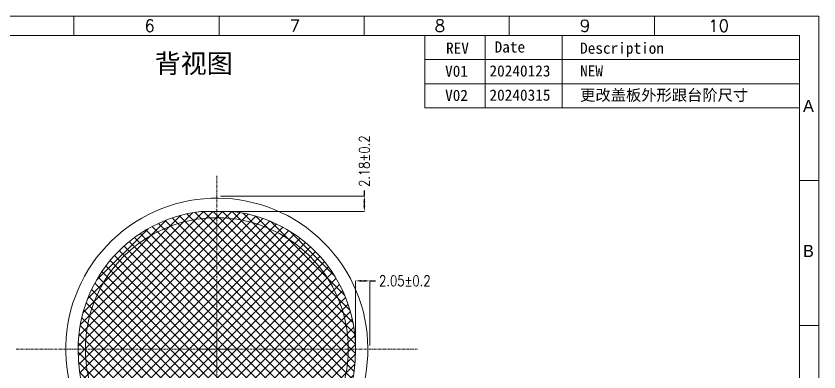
# Model space of a CAD drawing. Header units: millimetres. Extents: x 1087 to 1896, y -176 to 308.
# Drawn here: x 1690.9 to 1804.7, y 257.4 to 307.9 of the extents above; entities that cross this region are included whole.
import ezdxf

# ---------------------------------------------------------------- set-up
doc = ezdxf.new("R2010")
doc.units = ezdxf.units.MM
doc.linetypes.add('CENTER', pattern=[0.6, 0.375, -0.075, 0.075, -0.075])
doc.layers.get('0').update_dxf_attribs({"color": 255, "lineweight": 5})
doc.layers.get('Defpoints').update_dxf_attribs({"color": 5, "lineweight": 5})
for name, color, linetype, lineweight in [('3 BLU-Ref', 6, 'Continuous', 5), ('5 BLU-Housing', 2, 'Continuous', 5), ('6 BLU-FPCA', 2, 'Continuous', 5), ('BLU', 50, 'Continuous', 5), ('DIM', 3, 'Continuous', 5), ('图框', 255, 'Continuous', 5)]:
    doc.layers.add(name, color=color, linetype=linetype, lineweight=lineweight)
doc.styles.add('RD', font='ROMAND.shx', dxfattribs={"width": 0.8})
doc.styles.get("Standard").update_dxf_attribs({"font": 'txt', "bigfont": 'gbcbig.shx'})
doc.styles.add('宋体', font='')
doc.styles.get('宋体').set_extended_font_data('SimSun')
doc.dimstyles.new('DIM', dxfattribs={"dimtxt": 0.8, "dimasz": 0.8, "dimexe": 0, "dimexo": 0.5, "dimgap": 0.11, "dimtad": 0, "dimzin": 1, "dimdsep": 46, "dimtxsty": 'RD', "dimcen": 0, "dimclrd": 256, "dimclre": 256, "dimclrt": 256, "dimadec": 0, "dimazin": 0, "dimtm": 1e-09, "dimtfac": 1, "dimtofl": 0, "dimtmove": 0, "dimatfit": 3, "dimfxl": 0, "dimlwe": -1, "dimarcsym": 0})

# ---------------------------------------------------------------- blocks, each defined once
blk = doc.blocks.new('R146A3D-001-BLU-V01-C')
at = {"layer": '3 BLU-Ref', "lineweight": 5}
h = blk.add_hatch(dxfattribs=at)
h.set_pattern_fill('ANSI37', color=252, scale=0.3)
h.set_pattern_definition([(45, (0, 0), (-0.6735192090801865, 0.6735192090801865), []), (135, (0, 0), (-0.6735192090801865, -0.6735192090801864), [])])
h.paths.add_polyline_path([(832.1738676385617, 270.2343252139085), (827.6262634341483, 270.2343252139085, 0.3806391003654211), (810.250065536355, 250.7163252139453), (810.3056755363535, 248.9885152139308), (810.4780955363515, 247.2683952139307), (810.7764355363495, 245.5657252139303), (811.2180055363476, 243.8938752139299), (811.7391655363458, 242.2462752139293), (812.387695536344, 240.6427752139284), (813.1491355363422, 239.0910352139276), (814.0379255363405, 237.6081852139266), (815.0166855363389, 236.1826452139256), (816.0910555363373, 234.8284352139243), (817.3167055363359, 233.6099252139229), (818.6365555363346, 232.4940352139214), (820.0158855363337, 231.4520152139195), (820.7292955363329, 230.9035206980869), (821.4813055363322, 230.477360698086), (822.2602455363318, 230.1029306980852), (823.0640955363314, 229.7850406980843), (823.8878455363312, 229.5231906980833), (824.7771701057694, 229.3066999246294, 0.0597680877032158), (825.0136955742129, 229.2783252139141), (834.7864354984736, 229.2783252139085, 0.05976808770307459), (835.0229609669165, 229.3066999246235), (835.912285536355, 229.5231906980764), (836.736035536355, 229.7850406980764), (837.539885536355, 230.1029306980764), (838.3188255363551, 230.4773606980764), (839.0708355363549, 230.9035206980764), (839.784245536355, 231.4520152139086), (841.163575536355, 232.4940352139085), (842.483425536355, 233.6099252139085), (843.7090755363549, 234.8284352139085), (844.783445536355, 236.1826452139085), (845.7622055363549, 237.6081852139084), (846.6509955363549, 239.0910352139085), (847.4124355363549, 240.6427752139085), (848.060965536355, 242.2462752139085), (848.582125536355, 243.8938752139085), (849.023695536355, 245.5657252139084), (849.322035536355, 247.2683952139085), (849.494455536355, 248.9885152139085), (849.550065536355, 250.7163252139088, 0.3806391003659539)])
at = {"layer": '5 BLU-Housing', "lineweight": 5}
for p, q in [((832.1738676385615, 270.2343252139085), (827.6262634341483, 270.2343252139085)), ((810.2500655363555, 250.716325213931), (810.3056755363535, 248.9885152139309)), ((849.550065536355, 250.7163252139085), (849.494455536355, 248.9885152139085)), ((810.3056755363535, 248.9885152139309), (810.4780955363515, 247.2683952139307)), ((849.494455536355, 248.9885152139085), (849.322035536355, 247.2683952139085)), ((810.4780955363515, 247.2683952139307), (810.7764355363495, 245.5657252139303)), ((849.322035536355, 247.2683952139085), (849.023695536355, 245.5657252139085)), ((810.7764355363495, 245.5657252139303), (811.2180055363476, 243.8938752139299)), ((849.023695536355, 245.5657252139085), (848.582125536355, 243.8938752139085)), ((811.2180055363476, 243.8938752139299), (811.7391655363458, 242.2462752139293)), ((848.582125536355, 243.8938752139085), (848.060965536355, 242.2462752139085)), ((811.7391655363458, 242.2462752139293), (812.387695536344, 240.6427752139285)), ((848.060965536355, 242.2462752139085), (847.4124355363549, 240.6427752139084)), ((812.387695536344, 240.6427752139285), (813.1491355363422, 239.0910352139276)), ((847.4124355363549, 240.6427752139084), (846.6509955363549, 239.0910352139084)), ((813.1491355363422, 239.0910352139276), (814.0379255363405, 237.6081852139266)), ((846.6509955363549, 239.0910352139084), (845.7622055363549, 237.6081852139085)), ((814.0379255363405, 237.6081852139266), (815.0166855363389, 236.1826452139255)), ((845.7622055363549, 237.6081852139085), (844.783445536355, 236.1826452139085)), ((815.0166855363389, 236.1826452139255), (816.0910555363373, 234.8284352139243)), ((844.783445536355, 236.1826452139085), (843.7090755363549, 234.8284352139085)), ((816.0910555363373, 234.8284352139243), (817.3167055363359, 233.6099252139229)), ((843.7090755363549, 234.8284352139085), (842.483425536355, 233.6099252139085)), ((817.3167055363359, 233.6099252139229), (818.6365555363346, 232.4940352139213)), ((842.483425536355, 233.6099252139085), (841.163575536355, 232.4940352139085)), ((818.6365555363346, 232.4940352139213), (820.0158855363334, 231.4520152139198)), ((841.163575536355, 232.4940352139085), (839.784245536355, 231.4520152139085)), ((820.0158855363334, 231.4520152139198), (820.7292955363329, 230.9035206980869)), ((839.784245536355, 231.4520152139085), (839.0708355363549, 230.9035206980764)), ((820.7292955363329, 230.9035206980869), (821.4813055363322, 230.477360698086)), ((821.4813055363322, 230.477360698086), (822.2602455363319, 230.1029306980852)), ((822.2602455363319, 230.1029306980852), (823.0640955363315, 229.7850406980842)), ((837.539885536355, 230.1029306980764), (836.736035536355, 229.7850406980764)), ((838.318825536355, 230.4773606980764), (837.539885536355, 230.1029306980764)), ((839.0708355363549, 230.9035206980764), (838.318825536355, 230.4773606980764)), ((823.0640955363315, 229.7850406980842), (823.8878455363313, 229.5231906980833)), ((823.8878455363313, 229.5231906980833), (824.7771701057695, 229.3066999246294)), ((834.7864354984741, 229.2783252139085), (825.0136955742129, 229.2783252139085)), ((835.912285536355, 229.5231906980764), (835.0229609669165, 229.3066999246235)), ((836.736035536355, 229.7850406980764), (835.912285536355, 229.5231906980764))]:
    blk.add_line(p, q, dxfattribs=at)
for centre, radius, start, end in [((829.900065536355, 250.7163252139085), 19.65, 96.64487376570068, 180), ((829.900065536355, 250.7163252139085), 19.65, 7.016709298534877e-15, 83.35512623429932), ((825.0136955742129, 230.2783252139141), 1, 256.3184390118125, 269.9999999999349), ((834.7864354984741, 230.2783252139085), 1, 270, 283.6815609881206)]:
    blk.add_arc(centre, radius, start, end, dxfattribs=at)
at = {"layer": '6 BLU-FPCA', "lineweight": 5}
for p, q in [((833.4258760261444, 226.1801858170051), (833.4258760261429, 229.2783252139085)), ((834.7055441384521, 226.1801858170058), (834.705544138452, 229.2783252139085)), ((833.1657100823429, 225.5050355470173), (833.1657100823429, 223.2347038157293)), ((834.965710082253, 225.5050355470173), (834.965710082253, 223.2347038157293)), ((834.9657100822535, 224.7347038157272), (833.1657100823429, 224.7347038157272)), ((833.465710082273, 224.7347038157272), (833.4657100822731, 224.2347038158284)), ((833.8657100822727, 224.2347038158284), (833.865710082272, 224.7347038157272)), ((834.2657100823336, 224.7347038157272), (834.2657100823342, 224.4347038158382)), ((834.2657100823342, 224.1347038158171), (834.2657100823342, 223.3847038157307)), ((834.665710082332, 224.4347038158173), (834.6657100823319, 224.7347038157272)), ((834.6657100823247, 224.1347038158289), (834.6657100823329, 223.3847038157307)), ((833.5407100822629, 223.2347038157293), (833.165710082252, 223.2347038157293)), ((833.4657100822731, 223.9347038158273), (833.4657100822731, 223.384703815728)), ((833.8657100822727, 223.3847038157307), (833.8657100822727, 223.9347038158273)), ((834.965710082253, 223.2347038157293), (834.5907100823331, 223.2347038157293))]:
    blk.add_line(p, q, dxfattribs=at)
blk.add_lwpolyline([(833.7907100822629, 223.2347038157293), (834.3407100823331, 223.2347038157293)], dxfattribs=at)
for centre, radius in [((833.6657100822738, 224.0847038159279), 0.1250000000000568), ((834.4657100823349, 224.2847038158277), 0.125)]:
    blk.add_circle(centre, radius, dxfattribs=at)
for centre, radius, start, end in [((833.6657100823429, 225.5050355470173), 0.5, 140.8461139017373, 180), ((833.6657100823429, 225.5050355470173), 0.5, 140.8461139017373, 180), ((832.9073482195347, 226.1833822858363), 0.5185376588452183, 315.6243910000794, 359.6468041806438), ((835.2240719450695, 226.1833822858381), 0.5185376588529201, 180.3531958194914, 224.3756090000689), ((834.465710082253, 225.5050355470173), 0.5, 7.016709298534877e-15, 39.1538860982627), ((833.6657100822738, 224.0847038158279), 0.2499999999999886, 143.1301023544336, 216.8698976456103), ((833.6657100822738, 224.0847038158279), 0.2499999999999886, 143.1301023544336, 216.8698976456103), ((833.6657100822738, 224.0847038158279), 0.2500000000000227, 323.1301023537391, 36.8698976462609), ((833.6657100822738, 224.0847038158279), 0.2500000000000227, 323.1301023537391, 36.8698976462609), ((834.465710082324, 224.2847038158277), 0.2499999999999829, 143.1301023537391, 216.8698976461754), ((834.465710082324, 224.2847038158277), 0.2499999999999886, 323.1301023543913, 36.86989764556637), ((833.6657100822738, 223.2347038157293), 0.25, 143.1301023544336, 180), ((833.6657100822629, 223.2347038157293), 0.1250000000000071, 7.016709298534877e-15, 180), ((833.6657100822738, 223.2347038157293), 0.2500000000000227, 7.016709298534877e-15, 36.8698976462609), ((834.4657100823331, 223.2347038157293), 0.25, 143.1301023537391, 180), ((834.4657100823331, 223.2347038157293), 0.25, 143.1301023537391, 180), ((834.4657100823331, 223.2347038157293), 0.125, 7.016709298534877e-15, 180), ((834.4657100823331, 223.2347038157293), 0.2500000000000227, 7.016709298534877e-15, 36.8698976462609), ((834.4657100823331, 223.2347038157293), 0.2500000000000227, 7.016709298534877e-15, 36.8698976462609)]:
    blk.add_arc(centre, radius, start, end, dxfattribs=at)
at = {"layer": 'BLU', "color": 1, "linetype": 'CENTER', "lineweight": 5}
for p, q in [((829.900065536355, 275.3005046138773), (829.900065536355, 226.1321458139398)), ((801.4781672027927, 250.7163252139085), (858.3219638699171, 250.7163252139086))]:
    blk.add_line(p, q, dxfattribs=at)
at = {"layer": '6 BLU-FPCA', "color": 255, "lineweight": 5, "style": '宋体'}
for s, p in [('K', (833.4349111290152, 224.799112624471)), ('A', (834.3263613151299, 224.7940638315994))]:
    blk.add_text(s, height=0.4065972756079479, dxfattribs=at).set_placement(p)
blk = doc.blocks.new('R146A3D-014-CVL-V02-C')
at = {"color": 1, "linetype": 'CENTER', "lineweight": 5}
for p, q in [((1519.729022063424, 242.3836225599363), (1519.729022063424, 247.3836225599363)), ((1517.229022063424, 244.8836225599363), (1522.229022063424, 244.8836225599363))]:
    blk.add_line(p, q, dxfattribs=at)
at = {"color": 6, "linetype": 'Continuous'}
blk.add_lwpolyline([(1504.10806443308, 230.2567403661467, -0.6948933100164757), (1505.102139869634, 229.2626649295925, 60.87265395940568)], format="xyb", close=True, dxfattribs=at)
at = {"color": 1}
blk.add_circle((1519.729022063424, 244.8836225599363), 18.62, dxfattribs=at)
blk = doc.blocks.new('*D94')
at = {"layer": 'Defpoints', "color": 0, "lineweight": 5, "transparency": 16777216}
for p in [(1719.368818732802, 282.3530679062312), (1740.270328171811, 282.3530679062312), (1719.368818732799, 280.1710679061608)]:
    blk.add_point(p, dxfattribs=at)
at = {"layer": 'DIM', "transparency": 16777216}
for p, q in [((1719.868818732802, 282.3530679062312), (1740.270328171811, 282.3530679062312)), ((1719.868818732799, 280.1710679061608), (1740.270328171811, 280.1710679061608))]:
    blk.add_line(p, q, dxfattribs=at)
at = {"layer": 'DIM', "lineweight": -2, "transparency": 16777216}
for p, q in [((1740.270328171811, 282.3530679062312), (1740.270328171811, 283.1530679062312)), ((1740.270328171811, 280.9710679061608), (1740.270328171811, 281.5530679062312))]:
    blk.add_line(p, q, dxfattribs=at)
at = {"layer": 'DIM', "lineweight": 5, "transparency": 16777216}
for points in [[(1740.136994838478, 281.5530679062312), (1740.403661505145, 281.5530679062312), (1740.270328171811, 282.3530679062312)], [(1740.136994838478, 280.9710679061608), (1740.403661505145, 280.9710679061608), (1740.270328171811, 280.1710679061608)]]:
    blk.add_solid(points, dxfattribs=at)
at = {"layer": 'DIM', "lineweight": 5, "transparency": 16777216, "insert": (1740.270328171811, 287.2916393348029), "char_height": 1.5, "attachment_point": 5, "rotation": 90, "style": 'RD'}
blk.add_mtext('\\A1;2.18±0.2', dxfattribs=at)
blk = doc.blocks.new('*D95')
at = {"layer": 'Defpoints', "color": 0, "lineweight": 5, "transparency": 16777216}
for p in [(1741.068818732792, 270.324279898693), (1739.018818732799, 260.653067906158), (1741.068818732792, 260.6530679061523)]:
    blk.add_point(p, dxfattribs=at)
at = {"layer": 'DIM', "transparency": 16777216}
for p, q in [((1739.018818732799, 261.153067906158), (1739.018818732799, 270.324279898693)), ((1741.068818732792, 261.1530679061523), (1741.068818732792, 270.324279898693))]:
    blk.add_line(p, q, dxfattribs=at)
at = {"layer": 'DIM', "lineweight": -2, "transparency": 16777216}
for p, q in [((1739.818818732799, 270.324279898693), (1740.268818732792, 270.324279898693)), ((1741.068818732792, 270.324279898693), (1741.868818732792, 270.324279898693))]:
    blk.add_line(p, q, dxfattribs=at)
at = {"layer": 'DIM', "lineweight": 5, "transparency": 16777216}
for points in [[(1739.818818732799, 270.4576132320263), (1739.818818732799, 270.1909465653597), (1739.018818732799, 270.324279898693)], [(1740.268818732792, 270.4576132320263), (1740.268818732792, 270.1909465653597), (1741.068818732792, 270.324279898693)]]:
    blk.add_solid(points, dxfattribs=at)
at = {"layer": 'DIM', "lineweight": 5, "transparency": 16777216, "insert": (1746.007390161363, 270.324279898693), "char_height": 1.5, "attachment_point": 5, "style": 'RD'}
blk.add_mtext('\\A1;2.05±0.2', dxfattribs=at)

msp = doc.modelspace()

# ---------------------------------------------------------------- linework, layer by layer
at = {"layer": '图框', "color": 7, "linetype": 'ByBlock', "lineweight": 13, "ltscale": 0.55}
for p, q in [((1593.547860880512, 307.8751412510147), (1804.679711586408, 307.8751412510147)), ((1699.113786233465, 305.1327758980624), (1699.113786233465, 307.8751412510147)), ((1719.678498233465, 305.1327758980624), (1719.678498233465, 307.8751412510147)), ((1740.243210233464, 305.1327758980624), (1740.243210233464, 307.8751412510147)), ((1760.807922233465, 305.1327758980624), (1760.807922233465, 307.8751412510147)), ((1781.372634233466, 305.1327758980624), (1781.372634233466, 307.8751412510147)), ((1804.679711586409, 158.4167249742572), (1804.679711586409, 307.8751412510146)), ((1596.290226233465, 305.1327758980624), (1801.937346233466, 305.1327758980624)), ((1748.819273816714, 294.8489058247277), (1748.819273816714, 305.1154872599224)), ((1757.389237919878, 294.8489058247277), (1757.389237919877, 305.1154872599224)), ((1768.289270679049, 294.8489058247277), (1768.289270679049, 305.1154872599224)), ((1801.937346233466, 305.1327758980624), (1801.937346233464, 161.1590903274486)), ((1801.937346233464, 301.7048192071094), (1748.819273816714, 301.7048192071094)), ((1748.819273816714, 298.2768625159185), (1801.937346233464, 298.2768625159185)), ((1748.819273816714, 294.8489058247277), (1801.937346233464, 294.8489058247277)), ((1804.679711586422, 284.5650357509155), (1801.937346233469, 284.5650357509155))]:
    msp.add_line(p, q, dxfattribs=at)
at = {"layer": '图框', "color": 7, "linetype": 'ByBlock', "lineweight": 5, "ltscale": 0.55}
msp.add_line((1804.679711586421, 263.9972956037695), (1801.937346233469, 263.9972956037695), dxfattribs=at)

# ---------------------------------------------------------------- block references
at = {"lineweight": 5}
msp.add_blockref('R146A3D-014-CVL-V02-C', (199.6397966693748, 15.76944534622453), dxfattribs=at)
at = {"layer": 'BLU', "lineweight": 5}
msp.add_blockref('R146A3D-001-BLU-V01-C', (889.468753196444, 9.936742692252352), dxfattribs=at)

# ---------------------------------------------------------------- texts
at = {"layer": '图框', "color": 7, "linetype": 'ByBlock', "lineweight": 13, "ltscale": 0.55}
for s, insert, char_height, width, attachment_point in [('6', (1709.114011896104, 307.3586803314523), 1.713978345595505, 2.917602499006496, 1), ('7', (1729.678723896104, 307.3586803314523), 1.713978345595505, 2.917602499006496, 1), ('8', (1750.243435896104, 307.3586803314523), 1.713978345595505, 2.917602499006496, 1), ('9', (1770.808147896104, 307.3586803314523), 1.713978345595505, 2.917602499006496, 1), ('10', (1791.937120570826, 307.3586803314523), 1.713978345595505, 2.917602499006496, 3), ('{\\fSimSun|b0|i0|c134|p2;REV}', (1751.846073978206, 304.1094197643756), 1.587016986662507, 2.917602499006496, 1), ('{\\fSimSun|b0|i0|c134|p2;Date}', (1758.726749873021, 304.2885669224477), 1.587016986662507, 2.917602499006496, 1), ('{\\fSimSun|b0|i0|c134|p2;Description}', (1770.840927724077, 304.1185975505073), 1.587016986662507, 13.18947472416039, 1), ('{\\fSimSun|b0|i0|c134|p2;V01}', (1751.713631861377, 300.850864351258), 1.587016986662507, 2.917602499006496, 1), ('{\\fSimSun|b0|i0|c134|p54;20240123}', (1758.000922435553, 300.8903683632162), 1.587016986662507, 2.917602499006496, 1), ('{\\fSimSun|b0|i0|c134|p2;NEW}', (1770.843484462524, 300.8903683629781), 1.587016986662507, 2.917602499006496, 1), ('{\\fￚ￫?￫]￪N|b0|i0|c136|p54;A}', (1803.956447270931, 294.2784614387889), 1.713978345595505, 2.917602499006496, 9), ('{\\f\uffd0ￂﾼﾚￃ\ufff7\ufff3w|b0|i0|c134|p54;B}', (1803.956447270931, 273.713749438789), 1.713978345595505, 2.917602499006496, 9)]:
    msp.add_mtext(s, dxfattribs=dict(at, insert=insert, char_height=char_height, width=width, attachment_point=attachment_point))
at = {"layer": '图框', "color": 1, "lineweight": 5, "insert": (1710.572354223162, 302.4956964716813), "char_height": 2.70021484543804, "width": 25.13758082803071, "attachment_point": 1}
msp.add_mtext('{\\fSimSun|b0|i0|c134|p2;背视图}', dxfattribs=at)
at = {"layer": '图框', "color": 1, "linetype": 'ByBlock', "lineweight": 13, "ltscale": 0.55, "char_height": 1.587016986662507, "attachment_point": 1}
for s, insert, width in [('{\\fSimSun|b0|i0|c134|p2;V02}', (1751.713631861378, 297.4229076600671), 2.917602499006496), ('{\\fSimSun|b0|i0|c134|p54;20240315}', (1758.000922435553, 297.4624116720253), 2.917602499006496), ('{\\fSimSun|b0|i0|c134|p2;更改盖板外形跟台阶尺寸}', (1770.843484462524, 297.4624116717872), 30.25306348855061)]:
    msp.add_mtext(s, dxfattribs=dict(at, insert=insert, width=width))

# ---------------------------------------------------------------- dimensions: what is measured, and where the dimension line sits
at = {"layer": 'DIM', "lineweight": 5}
dim = msp.add_linear_dim(base=(1740.270328171811, 282.3530679062312), p1=(1719.368818732799, 280.1710679061608), p2=(1719.368818732802, 282.3530679062312), angle=90, dimstyle='DIM', override={"dimtxt": 1.5, "dimtol": 1, "dimtp": 0.2, "dimtm": 0.2, "dimtdec": 3, "dimfxl": 0.8, "dimtolj": 1, "dimarcsym": 1}, dxfattribs=at)
dim.commit()
dim.dimension.update_dxf_attribs({"geometry": '*D94', "text_midpoint": (1740.270328171811, 287.2916393348029)})
dim = msp.add_linear_dim(base=(1741.068818732792, 270.324279898693), p1=(1739.018818732799, 260.653067906158), p2=(1741.068818732792, 260.6530679061523), dimstyle='DIM', override={"dimtxt": 1.5, "dimgap": 0.11, "dimtol": 1, "dimlim": 0, "dimtp": 0.2, "dimtm": 0.2, "dimtfac": 1, "dimtdec": 3, "dimfxl": 0.8, "dimtolj": 1, "dimarcsym": 1}, dxfattribs=at)
dim.commit()
dim.dimension.update_dxf_attribs({"geometry": '*D95', "text_midpoint": (1746.007390161363, 270.324279898693)})

doc.saveas('drawing.dxf')
